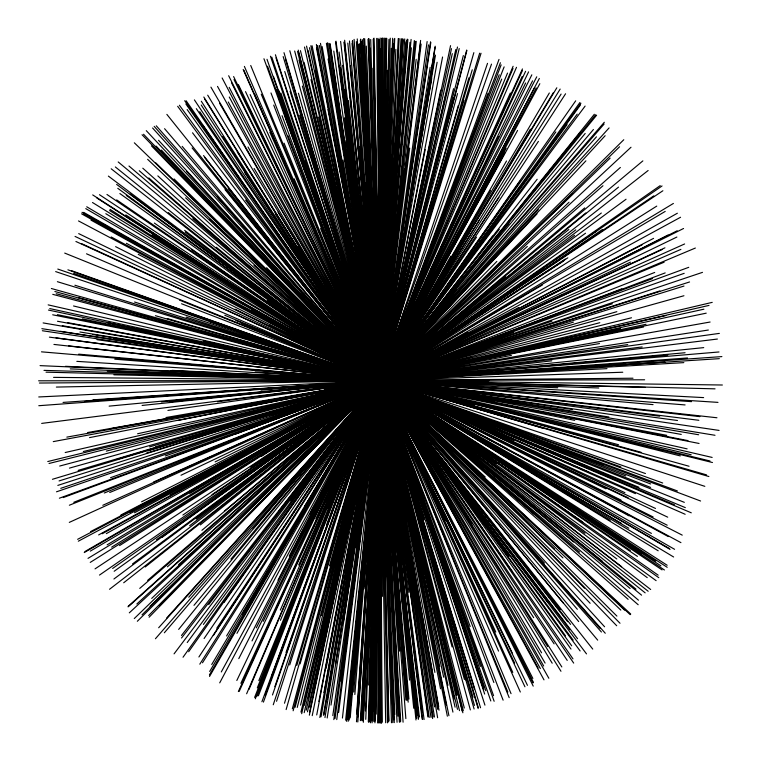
<?xml version="1.0" encoding="UTF-8"?>
<svg xmlns="http://www.w3.org/2000/svg" width="761" height="761" viewBox="0 0 761 761"><rect width="100%" height="100%" fill="white"/><g stroke="black" fill="none" stroke-linecap="round" stroke-linejoin="round"><path stroke-width="1.14" d="M380.139 722.95L381.052 48.542M379.815 722.674L380.31 380.5L382.336 145.884M379.073 722.836L381.651 38.354M378.55 722.836L382.174 38.06M377.637 722.931L382.926 38.117M378.331 578.76L380.31 380.5L386.122 38.117M376.248 714.141L384.248 38.079M375.297 720.867L380.31 380.5L386.122 102.973M374.945 722.826L385.437 38.354M373.851 721.533L386.788 38.459M373.68 711.278L380.31 380.5L388.947 39.372M372.605 720.686L387.454 70.316M372.081 722.826L387.397 89.503M370.997 721.143L380.31 380.5L392.638 38.269M370.417 722.807L390.241 38.202M369.941 721.675L380.31 380.5L394.179 39.344M372.49 620.472L380.31 380.5L395.863 49.37M368.743 722.303L391.354 48.304M368.324 721.713L380.31 380.5L399.173 38.649M375.525 508.833L388.49 155.786M368.609 685.052L393.218 43.501M365.756 719.354L394.712 38.402M368.191 654.47L380.31 380.5L401.047 38.706M365.375 710.926L380.31 380.5L393.304 172.271M363.339 722.275L380.31 380.5L402.112 38.811M362.94 719.839L380.31 380.5L405.851 41.884M362.236 720.8L398.26 38.526M362.16 719.212L398.098 50.511M360.933 720.61L380.31 380.5L407.24 39.115M360.372 720.591L380.31 380.5L409.96 42.359M357.813 721.989L402.978 38.944M357.841 716.967L403.102 39.905M356.481 721.818L380.31 380.5L414.336 40.542M356.633 713.923L404.738 38.925M364.081 588.881L406.707 40.409M354.854 694.527L407.896 39.477M353.732 692.101L380.31 380.5L416.238 41.351M355.026 670.165L380.31 380.5L416.191 59.282M350.184 717.87L404.785 103.591M351.649 694.764L411.092 39.439M349.185 720.001L380.31 380.5L404.709 168.818M348.11 721.371L411.368 47.829M347.273 719.411L380.31 380.5L420.605 40.428M346.464 721.276L380.31 380.5L420.519 43.177M345.656 720.163L415.211 41.351M342.431 718.051L380.31 380.5L421.109 44.167M338.635 712.448L409.675 148.053M336.752 719.602L392.058 290.426M341.061 681.2L380.31 380.5L427.13 41.56M335.049 718.46L380.31 380.5L428.491 44.87M333.832 719.611L380.31 380.5L405.213 208.628M332.804 715.597L380.31 380.5L430.555 41.798M355.672 547.264L430.821 42.473M330.997 705.086L380.31 380.5L430.146 67.291M343.506 621.071L380.31 380.5L435.159 47.296M327.182 717.994L380.31 380.5L434.56 56.59M335.525 664.144L380.31 380.5L442.569 57.008M324.966 717.585L435.178 46.193M327.23 699.264L380.31 380.5L425.199 149.622M323.986 714.836L435.444 55.144M323.387 715.197L431.677 78.592M321.037 716.795L380.31 380.5L440.705 90.15M319.829 717.49L437.118 62.288M323.939 692.567L380.31 380.5L450.55 45.641M326.146 668.272L380.31 380.5L455.782 49.57M316.719 714.95L380.31 380.5L459.216 48.571M318.878 701.471L380.31 380.5L463.335 55.543M312.229 715.663L380.31 380.5L453.775 97.884M350.307 526.308L380.31 380.5L466.683 50.055M309.356 715.178L380.31 380.5L457.523 93.584M309.508 712.429L451.482 48.656M313.865 689.723L380.31 380.5L458.274 105.513M309.166 707.388L380.31 380.5L473.846 52.652M307.454 711.82L452.3 53.641M306.245 710.175L380.31 380.5L472.248 69.784M308.471 697.77L380.31 380.5L463.849 100.281M304.2 712.677L446.212 93.032M316.747 655.858L457.494 47.02M304.343 705.247L380.31 380.5L479.658 53.175M301.67 713.704L380.31 380.5L481.028 53.251M300.956 712.115L380.31 380.5L487.516 63.344M341.175 541.918L380.31 380.5L407.097 302.612M300.557 705.162L380.31 380.5L491.492 64.124M321.332 615.525L453.566 88.666M297.237 707.445L440.305 143.629M295.097 707.302L380.31 380.5L487.972 93.422M293.147 710.774L466.874 50.587M292.348 708.814L380.31 380.5L500.405 62.735M329.494 565.88L380.31 380.5L432.98 242.017M300.11 663.868L380.31 380.5L501.128 64.885M286.126 709.575L380.31 380.5L499.235 74.768M339.273 521.009L380.31 380.5L504.134 66.873M296.838 665.399L468.919 77.822M284.5 703.231L380.31 380.5L501.718 79.077M289.703 664.962L380.31 380.5L507.511 73.085M276.557 701.29L380.31 380.5L513.104 66.274M349.099 476.833L380.31 380.5L388.919 360.448M273.256 704.762L380.31 380.5L510.317 93.013M272.486 694.974L380.31 380.5L522.446 68.937M274.826 686.669L380.31 380.5L463.696 198.288M286.022 652.491L380.31 380.5L522.35 70.725M263.42 702.118L380.31 380.5L522.189 76.471M265.228 695.078L380.31 380.5L525.594 71.296M271.962 675.388L380.31 380.5L528.581 71.867M261.908 701.747L499.007 59.415M326.593 524.69L380.31 380.5L525.632 82.968M258.417 695.782L380.31 380.5L531.825 74.825M257.009 696.182L380.31 380.5L539.359 78.44M255.296 698.779L380.31 380.5L534.679 87.448M278.935 638.108L380.31 380.5L536.22 87.915M254.602 697.437L380.31 380.5L539.825 83.691M257.313 687.83L380.31 380.5L506.16 148.224M258.845 680.61L380.31 380.5L504.657 153.151M328.105 508.681L380.31 380.5L517.594 130.407M280.429 620.301L380.31 380.5L506.522 160.98M249.018 689.399L513.019 68.48M246.631 693.775L380.31 380.5L549.328 92.994M280.324 610.075L516.51 67.31M298.673 565.023L380.31 380.5L530.341 129.18M239.22 691.378L380.31 380.5L556.833 87.781M238.364 691.549L380.31 380.5L560.153 89.085M240.876 683.311L380.31 380.5L479.535 219.805M315.863 518.745L380.31 380.5L561.104 94.069M236.823 680.486L380.31 380.5L435.91 293.565M310.393 525.575L380.31 380.5L565.575 93.765M263.211 621.318L498.712 136.657M252.015 640.933L380.31 380.5L498.931 197.48M256.314 627.835L380.31 380.5L538.408 141.365M238.783 658.636L532.576 80.828M277.974 580.234L380.31 380.5L476.576 237.099M291.596 552.457L536.752 76.804M372.709 395.197L380.31 380.5L520.248 180.918M289.218 556.082L380.31 380.5L579.892 102.526M313.675 508.329L380.31 380.5L518.821 188.271M309.841 514.531L380.31 380.5L580.919 103.201M219.72 682.855L380.31 380.5L580.519 104.828M221.289 671.953L380.31 380.5L567.069 124.633M236.947 633.361L450.797 256.191M209.532 676.462L380.31 380.5L577.199 114.169M209.446 674.912L490.531 190.469M209.684 671.468L466.16 234.417M242.426 613.994L380.31 380.5L585.114 106.083M211.72 664.515L380.31 380.5L492.671 236.043M304.742 506.17L553.323 92.671M226.578 635.977L380.31 380.5L499.378 229.242M202.493 662.793L380.31 380.5L594.351 114.264M199.801 664.163L380.31 380.5L580.643 132.176M213.337 635.568L380.31 380.5L596.605 115.215M198.897 656.99L380.31 380.5L508.871 223.449M216.761 628.234L380.31 380.5L456.181 289.513M204.1 638.517L380.31 380.5L593.437 129.503M349.442 424.628L575.697 100.833M224.114 602.427L380.31 380.5L604.32 122.264M188.661 651.73L555.844 131.919M183.04 657.228L380.31 380.5L596.462 136.828M341.09 434.778L380.31 380.5L609.095 127.915M203.406 624.41L380.31 380.5L425.37 330.94M187.225 642.541L380.31 380.5L605.166 135.705M290.864 500.938L380.31 380.5L538.246 209.646M315.073 468.11L380.31 380.5L585.913 160.828M174.06 653.861L380.31 380.5L537.038 213.851M208.714 604.538L380.31 380.5L496.838 261.423M181.537 637.994L380.31 380.5L623.773 139.739M278.65 511.497L380.31 380.5L619.578 146.768M181.479 635.492L537.152 179.273M178.654 629.414L595.673 114.74M193.988 605.347L585.199 133.46M230.935 559.088L380.31 380.5L572.786 193.713M164.338 632.781L380.31 380.5L569.019 202.226M253.061 528.648L380.31 380.5L631.002 147.244M155.434 638.736L604.11 124.043M188.757 597.242L380.31 380.5L527.344 246.431M158.659 627.758L444.928 308.281M166.611 618.094L380.31 380.5L620.377 167.458M149.108 617.2L380.31 380.5L584.695 207.915M159.059 605.785L380.31 380.5L642.864 160.885M148.642 615.525L380.31 380.5L505.932 276.871M137.341 621.271L380.31 380.5L585.846 212.909M142.022 614.821L380.31 380.5L618.512 187.12M150.069 606.308L380.31 380.5L568.847 229.499M134.278 618.541L610.141 158.126M151.705 598.403L380.31 380.5L648.134 170.512M129.303 612.843L380.31 380.5L601.323 213.023M136.847 603.987L380.31 380.5L574.536 235.349M178.673 564.614L380.31 380.5L626.056 199.239M128.105 606.878L380.31 380.5L660.225 185.608M128.2 606.279L380.31 380.5L662.051 185.96M167.401 566.802L602.969 185.751M139.739 588.396L380.31 380.5L542.802 268.747M147.615 580.386L380.31 380.5L602.379 229.537M201.903 530.322L380.31 380.5L653.813 195.843M224.4 511.088L380.31 380.5L662.879 190.754M200.362 524.9L380.31 380.5L565.261 259.101M145.208 566.983L380.31 380.5L567.82 257.817M123.691 582.774L380.31 380.5L563.663 261.004M109.527 589.28L575.744 229.87M189.622 525.737L380.31 380.5L656.753 206.107M196.281 519.069L380.31 380.5L673.399 203.444M113.912 579.007L380.31 380.5L677.366 213.232M258.236 471.145L380.31 380.5L653.566 238.374M132.528 563.911L380.31 380.5L668.139 234.987M299.396 439.316L380.31 380.5L677.214 230.745M162.112 537.371L380.31 380.5L683.559 228.49M114.16 571.264L585.532 233.227M156.481 539.673L380.31 380.5L676.89 237.042M112.628 568.457L380.31 380.5L630.441 262.155M99.501 575.069L595.949 231.411M182.868 515.045L380.31 380.5L562.474 294.859M212.005 494.631L380.31 380.5L664.943 247.82M250.302 467.159L380.31 380.5L662.279 249.475M95.039 568.876L380.31 380.5L684.624 243.958M261.584 456.258L380.31 380.5L680.905 249.38M119.572 545.589L380.31 380.5L450.103 350.878M90.245 562.398L380.31 380.5L695.364 248.038M111.667 547.149L380.31 380.5L664.134 262.203M282.864 439.963L380.31 380.5L654.707 272.448M88.019 558.374L380.31 380.5L621.88 288.79M107.149 544.819L380.31 380.5L665.19 272.895M229.841 470.308L380.31 380.5L652.519 278.621M189.85 493.356L665.209 211.406M90.283 551.135L542.45 284.966M84.243 552.572L380.31 380.5L513.523 332.205M84.918 551.544L380.31 380.5L684.187 273.332M106.321 533.632L380.31 380.5L551.944 321.123M102.212 533.746L380.31 380.5L447.43 357.546M98.645 534.926L467.967 332.462M170.264 494.954L680.572 217.256M134.526 512.781L380.31 380.5L702.489 272.362M78.335 541.195L380.31 380.5L612.348 303.763M129.969 512.277L518.66 307.52M77.622 539.321L380.31 380.5L659.854 290.921M90.578 531.578L380.31 380.5L689.561 281.97M120.875 514.997L642.189 244.785M141.603 501.784L380.31 380.5L573.433 322.122M215.125 461.879L380.31 380.5L616.857 311.658M181.004 475.245L380.31 380.5L683.939 295.744M69.299 522.388L380.31 380.5L599.811 322.693M102.811 505.285L380.31 380.5L471.011 357.213M153.627 481.989L380.31 380.5L631.497 317.775M109.727 492.491L380.31 380.5L712.229 302.364M104.276 493.014L380.31 380.5L665.818 315.587M69.365 505.228L380.31 380.5L703.915 309.194M73.769 502.298L380.31 380.5L620.462 328.609M331.701 399.24L380.31 380.5L604.11 332.405M234.55 434.455L380.31 380.5L646.032 324.281M63.268 497.57L380.31 380.5L616.02 331.349M59.377 498.208L688.743 267.32M110.545 477.699L380.31 380.5L706.218 313.171M165.365 455.944L380.31 380.5L643.559 327.002M263.582 421.156L380.31 380.5L511.43 355.377M56.495 491.815L380.31 380.5L710.108 322.027M60.756 488.334L380.31 380.5L599.497 343.563M57.826 485.404L380.31 380.5L708.358 330.027M271.981 415.106L380.31 380.5L627.739 344.59M59.073 480.933L380.31 380.5L398.507 377.894M146.359 453.156L683.996 286.05M231.439 425.732L380.31 380.5L719.364 333.394M147.824 450.921L380.31 380.5L642.16 346.921M52.433 479.297L380.31 380.5L717.385 339.045M116.423 459.52L380.31 380.5L551.801 360.819M78.136 470.384L380.31 380.5L685.09 352.733M155.539 446.831L380.31 380.5L667.816 355.083M244.271 419.815L380.31 380.5L719.002 351.972M149.584 446.888L380.31 380.5L721.894 356.595M69.451 468.12L380.31 380.5L606.355 364.995M59.691 466.046L380.31 380.5L509.984 371.853M257.389 412.3L439.573 365.194M106.293 451.111L380.31 380.5L665.028 362.112M49.027 463.487L380.31 380.5L719.345 358.659M47.762 461.537L380.31 380.5L683.835 362.617M83.349 451.511L380.31 380.5L606.983 368.647M65.189 452.529L709.014 305.408M137.598 433.76L380.31 380.5L622.774 372.234M178.122 420.433L380.31 380.5L633 378.217M89.541 437.613L380.31 380.5L644.634 379.787M53.27 441.618L380.31 380.5L488.866 380.766M210.978 411.834L380.31 380.5L722.379 385.009M66.835 437.128L380.31 380.5L645.509 387.406M109.47 428.947L380.31 380.5L557.737 387.796M87.667 432.533L380.31 380.5L474.664 385.294M165.936 417.532L380.31 380.5L703.621 397.603M324.338 389.175L380.31 380.5L717.994 402.379M167.915 410.407L380.31 380.5L653.052 404.614M290.341 392.743L380.31 380.5L699.92 416.638M217.418 401.751L380.31 380.5L698.855 420.291M41.674 423.401L380.31 380.5L659.692 416.2M142.107 405.451L380.31 380.5L677.509 420.5M169.361 401.922L703.725 347.625M161.37 401.856L380.31 380.5L472.79 393.228M109.127 406.127L380.31 380.5L572.367 409.513M261.052 390.127L380.31 380.5L715.007 435.282M38.792 405.708L687.506 357.965M84.509 401.494L380.31 380.5L698.646 434.75M63.049 402.417L380.31 380.5L681.266 434.426M92.956 399.839L380.31 380.5L666.779 435.34M38.744 396.957L380.31 380.5L687.973 440.609M56.362 387.073L380.31 380.5L699.074 443.463M39.401 383.03L380.31 380.5L574.66 420.338M38.621 380.804L380.31 380.5L712.153 457.428M53.574 377.37L380.31 380.5L691.169 454.745M113.893 374.821L380.31 380.5L709.994 460.985M46.031 372.167L715.045 388.842M43.986 370.379L380.31 380.5L712.458 462.526M107.282 371.083L598.774 387.977M70.269 368.895L380.31 380.5L661.832 450.265M40.067 365.632L380.31 380.5L680.286 455.925M65.484 366.307L380.31 380.5L474.055 405.347M170.73 370.683L380.31 380.5L618.579 444.747M171.967 370.369L380.31 380.5L641.066 452.281M76.832 361.361L380.31 380.5L689.057 466.255M255.097 371.92L691.53 401.646M114.759 359.182L685.09 404.928M41.475 351.839L380.31 380.5L706.56 474.883M78.697 354.15L380.31 380.5L708.881 476.529M53.936 344.429L716.967 417.76M68.699 345.875L380.31 380.5L542.336 428.082M49.398 337.142L380.31 380.5L421.803 394.693M56.038 337.865L380.31 380.5L645.442 473.542M96.951 339.644L380.31 380.5L620.843 466.902M42.35 330.74L719.078 430.412M41.855 328.666L380.31 380.5L662.698 483.016M60.414 331.301L380.31 380.5L677.385 490.959M113.598 338.493L380.31 380.5L700.596 501.014M92.652 334.507L608.886 416.99M79.934 331.996L380.31 380.5L603.188 465.019M43.12 322.921L380.31 380.5L650.636 483.958M62.316 325.708L380.31 380.5L625.742 475.939M351.82 375.525L380.31 380.5L451.368 408.476M57.494 321.256L494.669 401.437M67.434 322.607L380.31 380.5L650.617 487.43M272.019 360.153L380.31 380.5L487.335 423.287M52.69 314.797L380.31 380.5L587.663 466.598M57.341 314.664L380.31 380.5L674.455 504.743M82.302 318.859L380.31 380.5L691.283 512.819M107.853 322.778L380.31 380.5L685.166 514.284M48.476 310.06L380.31 380.5L588.653 472.172M49.76 308.576L380.31 380.5L635.406 493.632M203.33 340.88L687.126 448.866M48.162 304.876L380.31 380.5L513.608 440.296M73.522 305.96L380.31 380.5L655.497 508.453M52.756 294.345L380.31 380.5L487.791 430.564M56.257 293.736L380.31 380.5L628.158 497.78M192.999 329.627L380.31 380.5L667.72 517.176M54.868 291.511L380.31 380.5L605.975 488.838M78.507 297.703L380.31 380.5L621.052 500.12M51.367 288.505L380.31 380.5L653.128 516.966M155.425 315.682L380.31 380.5L667.216 525.214M167.249 318.507L380.31 380.5L682.246 535.135M57.389 281.694L380.31 380.5L506.35 448.296M74.892 285.223L380.31 380.5L668.263 536.562M134.564 302.012L380.31 380.5L629.119 515.882M186.169 317.109L704.829 486.336M280.162 347.083L380.31 380.5L674.588 549.309M55.658 271.601L380.31 380.5L669.556 548.624M210.093 321.789L380.31 380.5L628.814 528.258M57.788 269.061L380.31 380.5L673.628 556.995M73.674 273.351L380.31 380.5L658.189 550.783M67.91 269.822L380.31 380.5L655.773 561.123M71.42 270.64L380.31 380.5L660.909 565.861M181.556 303.763L380.31 380.5L640.886 553.846M179.472 300.11L684.329 502.346M64.714 253.09L380.31 380.5L664.448 569.989M244.928 325.537L380.31 380.5L662.051 569.894M241.437 323.197L638.945 487.287M235.967 320.438L685.319 507.625M224.761 315.254L380.31 380.5L630.308 550.488M86.516 253.803L380.31 380.5L637.452 556.405M75.91 241.494L380.31 380.5L582.793 522.132M81.456 243.577L624.924 492.671M75.054 236.424L380.31 380.5L658.151 575.154M78.697 233.617L380.31 380.5L658.807 577.685M235.139 309.194L380.31 380.5L496.182 463.439M270.155 325.289L380.31 380.5L656.115 580.653M115.596 246.64L380.31 380.5L647.24 577.637M138.245 254.345L380.31 380.5L616.829 558.983M78.516 220.937L380.31 380.5L621.651 566.717M111.173 236.956L380.31 380.5L650.674 589.499M126.374 243.301L680.933 542.641M251.701 309.651L380.31 380.5L645.157 592.857M90.987 220.119L380.31 380.5L636.025 589.166M81.579 213.831L380.31 380.5L641.571 595.178M83.358 213.841L380.31 380.5L573.661 541.984M82.017 212.3L651.426 533.413M83.672 212.376L380.31 380.5L638.45 600.163M85.765 208.619L670.08 549.404M86.716 206.773L621.366 523.406M105.808 213.689L610.198 520.391M92.5 202.512L380.31 380.5L534.783 514.569M109.594 210.559L380.31 380.5L628.129 599.326M110.012 209.38L380.31 380.5L630.736 614.07M151.962 234.968L380.31 380.5L624.6 610.151M96.875 198.041L667.159 565.261M92.709 194.911L380.31 380.5L620.805 610.084M139.539 224.343L380.31 380.5L562.95 557.927M125.793 214.897L667.226 567.316M99.482 194.711L380.31 380.5L616.914 616.106M106.959 194.464L380.31 380.5L620.015 623.259M116.661 199.877L380.31 380.5L584.505 588.224M191.667 249.665L380.31 380.5L590.136 603.292M154.359 223.049L380.31 380.5L604.595 626.779M287.458 314.997L380.31 380.5L544.515 563.14M267.596 300.49L380.31 380.5L577.342 609.295M119.867 193.541L380.31 380.5L597.689 640.134M126.316 195.425L380.31 380.5L578.674 621.556M117.774 188.309L380.31 380.5L563.178 602.921M116.604 184.39L380.31 380.5L570.55 624.4M130.255 194.055L584.981 533.28M108.376 176.105L380.31 380.5L567.696 621.718M185.256 232.124L380.31 380.5L577.57 638.726M184.628 230.345L380.31 380.5L569.913 629.68M111.192 168.79L648.182 591.268M168.257 212.557L380.31 380.5L548.101 602.446M115.349 166.954L380.31 380.5L586.503 653.889M216.324 247.211L602.217 561.171M118.202 161.96L630.137 588.481M128.98 166.022L380.31 380.5L573.166 640.153M192.79 218.673L579.549 552.067M139.263 170.73L638.184 604.748M148.804 177.95L380.31 380.5L509.071 556.186M142.792 168.2L380.31 380.5L565.471 635.816M253.946 265.399L380.31 380.5L486.022 526.926M157.841 175.886L485.204 477.004M185.636 197.822L630.175 614.65M209.789 219.273L380.31 380.5L571.701 645.823M147.634 159.325L380.31 380.5L570.997 649.066M134.336 142.811L380.31 380.5L512.143 571.625M155.786 162.873L554.55 549.109M174.079 178.93L380.31 380.5L573.689 663.097M266.607 267.71L380.31 380.5L567.23 660.415M151.515 145.931L380.31 380.5L554.122 643.863M142.05 134.745L380.31 380.5L461.975 509.119M236.833 231.981L616.714 625.761M143.534 134.24L380.31 380.5L561.827 666.94M156.11 146.064L380.31 380.5L547.654 646.584M161.389 150.06L380.31 380.5L541.594 652.833M146.293 130.673L380.31 380.5L545.095 663.088M186.559 171.453L380.31 380.5L543.687 666.027M158.535 140.271L380.31 380.5L548.843 678.26M152.59 128L380.31 380.5L540.367 668.586M154.169 126.336L605.271 633.247M217.418 197.175L600.229 628.538M303.297 293.223L380.31 380.5L538.141 667.882M156.281 125.812L601.409 632.02M164.576 128.685L380.31 380.5L543.991 679.868M182.183 146.369L380.31 380.5L532.862 678.441M225.066 189.651L380.31 380.5L533.366 682.208M192.124 147.938L380.31 380.5L533.014 682.94M298.245 278.735L380.31 380.5L533.214 686.118M166.859 114.388L380.31 380.5L512.239 652.976M228.243 188.69L380.31 380.5L514.655 663.078M370.169 367.706L592.743 649.085M204.719 157.556L380.31 380.5L524.928 686.793M203.548 155.548L560.334 609.609M192.533 132.804L380.31 380.5L495.782 632.058M245.613 200.114L380.31 380.5L422.089 471.696M177.665 106.302L580.129 650.95M179.387 105.227L380.31 380.5L512.781 672.401M187.149 109.555L380.31 380.5L520.324 692.015M185.874 103.953L380.31 380.5L511.05 693.661M184.695 100.709L380.31 380.5L507.872 692.11M202.531 124.994L380.31 380.5L509.185 697.647M186.141 100.766L572.976 658.883M196.328 108.661L380.31 380.5L503.116 700.177M199.734 111.629L380.31 380.5L493.87 682.512M194.416 99.891L380.31 380.5L470.165 626.484M244.709 172.595L380.31 380.5L464.552 626.683M201.227 105.028L380.31 380.5L483.787 689.675M222.554 136.476L533.689 617.685M201.313 101.242L472.134 523.929M275.244 213.917L380.31 380.5L484.671 694.07M237.204 151.839L380.31 380.5L424.029 519.877M204.652 99.054L380.31 380.5L480.543 707.759M203.815 97.018L560.971 671.278M297.551 246.821L380.31 380.5L474.388 688.905M278.041 212.176L552.201 663.212M207.705 95.182L380.31 380.5L478.174 708.596M254.107 168.438L380.31 380.5L473.038 697.209M219.51 103.144L380.31 380.5L474.484 705.437M210.93 87.135L380.31 380.5L466.208 680.22M341.109 312.552L380.31 380.5L464.438 679.478M247.991 146.949L380.31 380.5L470.355 709.918M217.513 86.393L380.31 380.5L452.11 646.926M228.271 101.993L380.31 380.5L464.315 708.015M229.261 97.008L380.31 380.5L457.513 693.471M343.392 310.678L380.31 380.5L447.791 656.743M222.126 77.974L380.31 380.5L456.866 695.421M334.184 291.901L380.31 380.5L459.492 710.65M229.194 87.334L380.31 380.5L455.078 707.169M231.62 82.959L380.31 380.5L447.982 685.252M228.661 75.729L380.31 380.5L438.964 645.48M234.008 79.572L380.31 380.5L443.673 677.214M233.617 76.566L527.459 685.328M238.412 84.604L380.31 380.5L400.571 476.814M335.848 285.375L445.718 520.467M245.527 91.634L442.464 513.742M250.131 94.564L380.31 380.5L448.942 715.721M269.803 132.1L380.31 380.5L447.354 716.196M243.178 69.536L380.31 380.5L440.533 688.772M243.9 70.288L380.31 380.5L438.707 706.588M254.326 93.394L498.541 651.093M244.395 66.407L380.31 380.5L439.011 710.213M294.127 178.797L380.31 380.5L424.771 633.076M261.261 94.202L380.31 380.5L437.623 717.737M250.73 65.494L380.31 380.5L434.541 706.883M284.072 143.163L380.31 380.5L432.629 718.555M320.666 228.604L380.31 380.5L429.214 717.404M273.713 105.113L380.31 380.5L408.952 592.381M270.992 92.947L380.31 380.5L422.136 719.155M288.048 135.934L380.31 380.5L418.331 719.402M282.046 115.682L380.31 380.5L417.218 715.587M263.943 58.749L380.31 380.5L413.727 708.234M284.966 115.967L380.31 380.5L402.921 607.944M267.549 66.236L493.575 695.687M276.386 89.475L380.31 380.5L409.58 680.115M286.336 115.938L494.136 701.271M266.997 59.291L479.126 659.911M273.437 76.414L380.31 380.5L408.923 699.083M278.849 90.597L480.438 666.436M304.077 161.227L380.31 380.5L408.172 702.175M280.866 92.966L490.807 700.976M305.599 161.161L485.746 690.693M270.45 56.219L484.101 687.602M271.782 57.085L380.31 380.5L406.897 700.405M275.986 57.884L380.31 380.5L405.879 700.044M275.415 54.763L484.938 705.143M290.046 91.187L380.31 380.5L388.643 494.098M284.747 71.515L380.31 380.5L403.083 722.189M299.682 115.263L380.31 380.5L400.686 721.285M283.168 56.59L478.26 707.407M327.439 202.54L380.31 380.5L399.373 722.084M285.432 59.054L380.31 380.5L394.816 714.484M283.996 52.69L380.31 380.5L393.941 719.868M298.436 93.223L474.103 708.995M289.817 50.759L380.31 380.5L392.895 714.893M302.374 86.003L380.31 380.5L388.947 720.686M294.678 51.025L380.31 380.5L388.633 721.913M299.016 60.1L380.31 380.5L385.675 722.741M297.541 51.463L463.325 710.707M298.769 52.89L462.869 712.772M298.245 50.112L462.193 711.097M300.452 50.635L380.31 380.5L382.935 554.141M304.086 62.326L380.31 380.5L382.431 596.386M318.545 117.099L457.475 709.328M346.759 237.242L454.412 698.912M352.8 261.451L380.31 380.5L381.29 722.95M310.992 79.62L380.31 380.5L379.121 239.468M304.514 47.02L380.31 380.5L376.695 38.392M306.55 46.107L380.31 380.5L373.984 38.145M308.024 50.378L452.928 712.115M309.489 47.705L380.31 380.5L373.527 38.611M315.339 70.297L380.31 380.5L372.966 68.224M310.849 45.727L439.687 666.503M312.096 45.755L446.288 704.99M327.972 109.594L380.31 380.5L369.789 47.753M316.49 47.991L380.31 380.5L368.647 38.811M316.376 44.48L380.31 380.5L364.681 38.716M317.641 45.555L434.902 672.42M319.363 45.46L380.31 380.5L365.584 73.208M320.467 43.348L380.31 380.5L363.33 46.155M322.16 46.592L437.68 709.309M343.021 159.972L380.31 380.5L361.998 41.465M328.134 59.035L380.31 380.5L360.353 40.076M326.393 43.32L434.464 717.033M327.458 42.778L433.114 716.995M343.706 143.477L380.31 380.5L359.306 43.624M328.876 43.291L380.31 380.5L358.621 44.585M329.951 44.918L430.983 717.357M330.074 43.539L380.31 380.5L357.242 38.916M345.932 140.775L428.3 716.149M333.803 51.082L427.939 716.995M344.438 117.784L380.31 380.5L365.993 182.783M335.563 42.017L380.31 380.5L352.314 41.36M336.02 41.17L380.31 380.5L352.039 43.586M342.897 90.416L424.077 719.525M340.452 67.9L422.365 712.657M339.102 52.014L422.64 719.383M344.952 89.332L380.31 380.5L361.456 160.048M342.612 65.379L380.31 380.5L349.461 40.98M370.559 298.578L380.31 380.5L350.326 65.788M340.605 41.446L419.311 716.605M348.376 100.528L418.797 717.842M343.934 42.121L416.609 718.222M344.448 42.511L380.31 380.5L347.806 43.073M344.647 40.238L415.991 719.982M359.658 146.892L407.877 695.773M352.514 40.552L404.919 681.124M354.084 39.382L405.851 718.612M356.357 41.693L399.535 651.14M360.685 39.144L400.048 722.094M362.388 39.715L397.993 716.196M363.625 38.526L397.052 722.284M366.317 46.107L394.265 722.627M368.02 39.268L392.8 722.655M368.904 38.716L391.477 722.76M370.712 39.505L382.25 452.348M373.232 39.306L387.53 722.855M377.989 38.345L382.127 722.141M379.026 39.41L381.642 722.94M380.139 38.05L380.795 722.836"/></g></svg>
